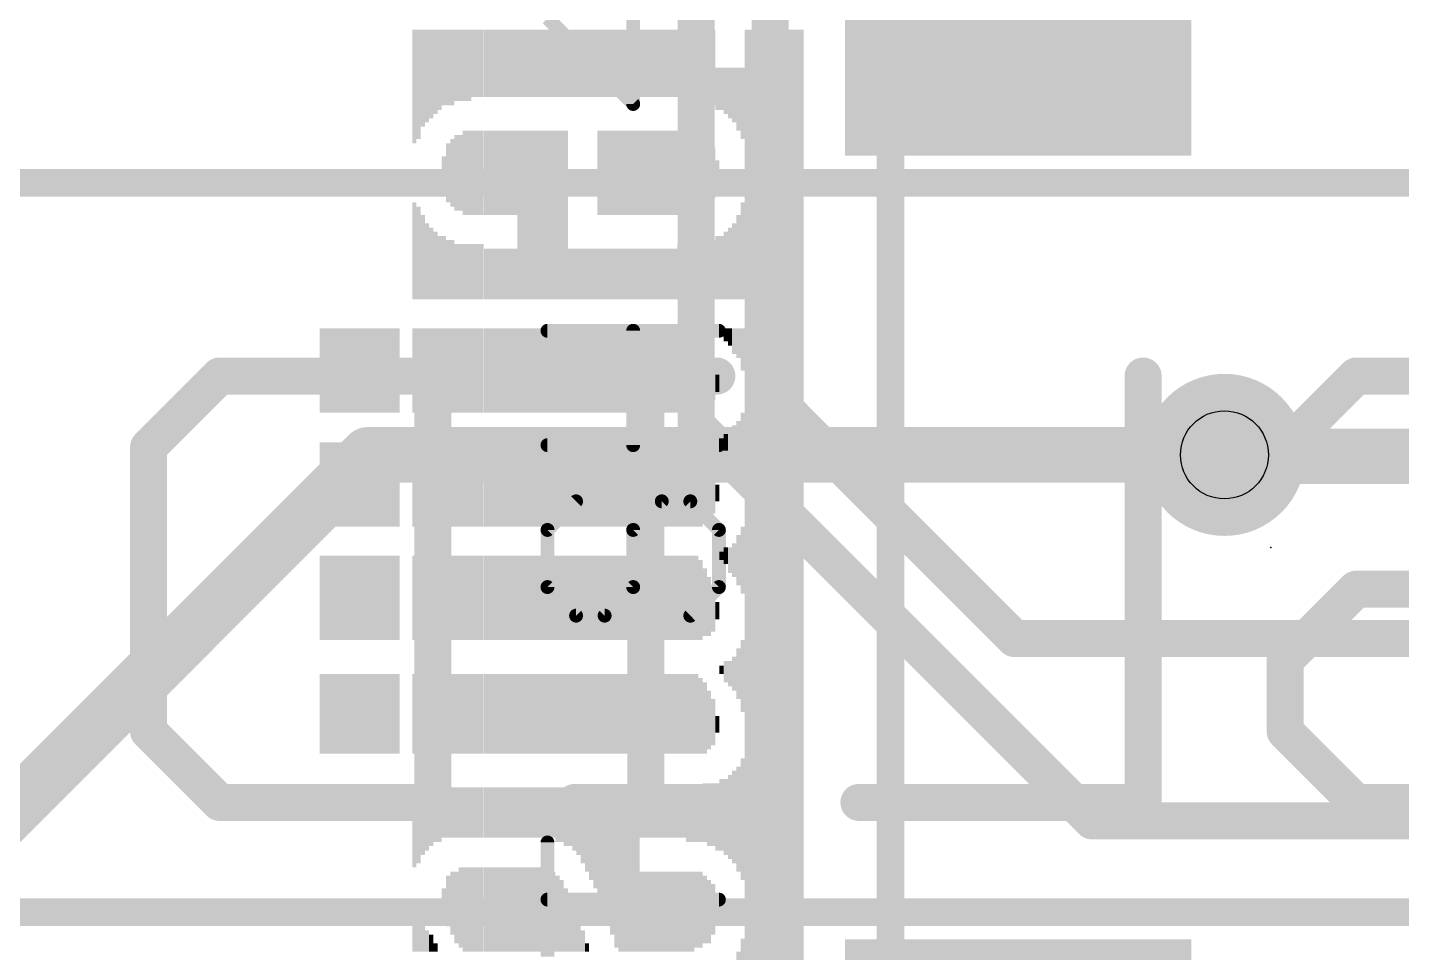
# Model space of a CAD drawing. Extents: x -44.9 to 38.2, y -10.9 to 10.9.
# Drawn here: x -22.06 to -14.52, y -2.22 to 2.85 of the extents above; entities that cross this region are included whole.
import ezdxf

# ---------------------------------------------------------------- set-up
doc = ezdxf.new("R2010")
doc.units = 0
for name, color, linetype in [('1', 12, 'CONTINUOUS'), ('16', 5, 'CONTINUOUS'), ('18', 110, 'CONTINUOUS'), ('21', 40, 'CONTINUOUS'), ('22', 6, 'CONTINUOUS'), ('23', 40, 'CONTINUOUS'), ('27', 4, 'CONTINUOUS'), ('28', 253, 'CONTINUOUS'), ('29', 253, 'CONTINUOUS'), ('31', 253, 'CONTINUOUS'), ('44', 253, 'CONTINUOUS'), ('51', 253, 'CONTINUOUS')]:
    doc.layers.add(name, color=color, linetype=linetype)

# ---------------------------------------------------------------- blocks, each defined once
blk = doc.blocks.new('RECT')
blk.add_solid([(-0.5, -0.5), (0.5, -0.5), (-0.5, 0.5), (0.5, 0.5)])
blk = doc.blocks.new('ROUNDV')
at = {"const_width": 0.5}
blk.add_lwpolyline([(0, -0.25, 1), (0, 0.25, 1), (0, -0.25)], format="xyb", dxfattribs=at)

msp = doc.modelspace()

# ---------------------------------------------------------------- linework, layer by layer
at = {"layer": '1'}
for points, const_width in [([(-18.3932, 0.6734), (-18.3932, 3.8041)], 0.2032), ([(-17.9868, 3.6358), (-17.9868, 0.8418)], 0.2032), ([(-17.9868, 0.8418), (-16.645, -0.5)], 0.2032), ([(-16.2197, -1.5), (-18.3932, 0.6734)], 0.2032), ([(-15.486, 0.5), (-15.494, 0.508)], 0.3048), ([(-12.726, 0.5), (-15.486, 0.5)], 0.3048), ([(-16.645, -0.5), (-12.726, -0.5)], 0.2032), ([(-12.726, -1.5), (-16.2197, -1.5)], 0.2032)]:
    msp.add_lwpolyline(points, dxfattribs=dict(at, const_width=const_width))
for points, const_width in [([(-17.9509, 0.8777, 1), (-18.0227, 0.8059)], 0.1016), ([(-18.0376, 0.8418, 1), (-17.936, 0.8418)], 0.1016), ([(-18.3573, 0.7094, 1), (-18.4291, 0.6375)], 0.1016), ([(-18.444, 0.6734, 1), (-18.3424, 0.6734)], 0.1016), ([(-15.4401, 0.5619, 1), (-15.5479, 0.4541)], 0.1524), ([(-15.486, 0.5762, 1), (-15.486, 0.4238)], 0.1524), ([(-15.5399, 0.4461, 1), (-15.4321, 0.5539)], 0.1524), ([(-16.645, -0.4492, 1), (-16.645, -0.5508)], 0.1016), ([(-16.6809, -0.5359, 1), (-16.6091, -0.4641)], 0.1016), ([(-16.2197, -1.4492, 1), (-16.2197, -1.5508)], 0.1016), ([(-16.2557, -1.5359, 1), (-16.1838, -1.4641)], 0.1016)]:
    msp.add_lwpolyline(points, format="xyb", dxfattribs=dict(at, const_width=const_width))
at = {"layer": '16', "const_width": 0.3048}
for points in [[(-20.193, 0.508), (-22.733, -2.032)], [(-15.494, 0.508), (-20.193, 0.508)]]:
    msp.add_lwpolyline(points, dxfattribs=at)
at = {"layer": '16', "const_width": 0.1524}
for points in [[(-20.193, 0.5842, 1), (-20.193, 0.4318)], [(-20.1391, 0.4541, 1), (-20.2469, 0.5619)], [(-15.494, 0.4318, 1), (-15.494, 0.5842)]]:
    msp.add_lwpolyline(points, format="xyb", dxfattribs=at)
at = {"layer": '21', "const_width": 0.1524}
msp.add_lwpolyline([(-17.326, 2.1), (-17.326, -2.1)], dxfattribs=at)
at = {"layer": '21', "const_width": 0.0762}
for points in [[(-17.2879, 2.1, 1), (-17.3641, 2.1)], [(-17.3641, -2.1, 1), (-17.2879, -2.1)]]:
    msp.add_lwpolyline(points, format="xyb", dxfattribs=at)
at = {"layer": '22', "const_width": 0.1524}
for points in [[(30, 2), (-30, 2)], [(-30, -2), (30, -2)]]:
    msp.add_lwpolyline(points, dxfattribs=at)
at = {"layer": '23'}
msp.add_point((-15.24, 0), dxfattribs=at)
at = {"layer": '27', "const_width": 0.0762}
for points in [[(-18.7384, 2.4326), (-18.7384, 3.0596)], [(-19.2087, 2.9029), (-18.7384, 2.4326)], [(-19.2087, 1.1886), (-18.2681, 1.1886)], [(-18.7384, 0.5615), (-18.7384, 1.1886)], [(-18.2681, 0.5615), (-19.2087, 0.5615)], [(-19.0519, 0.2531), (-19.2087, 0.0963)], [(-18.7384, 0.0963), (-18.5816, 0.2531)], [(-18.5816, 0.2531), (-18.4249, 0.2531)], [(-18.4249, 0.2531), (-18.2681, 0.0963)], [(-19.2087, 0.0963), (-19.2087, -0.2172)], [(-18.7384, -0.2172), (-18.7384, 0.0963)], [(-18.2681, 0.0963), (-18.2681, -0.2172)], [(-19.2087, -0.2172), (-19.0519, -0.374)], [(-18.8952, -0.374), (-18.7384, -0.2172)], [(-18.2681, -0.2172), (-18.4249, -0.374)], [(-19.0519, -0.374), (-18.8952, -0.374)], [(-19.2087, -2.245), (-19.2087, -1.6179)], [(-18.2681, -1.9315), (-19.2087, -1.9315)]]:
    msp.add_lwpolyline(points, dxfattribs=at)
at = {"layer": '27', "const_width": 0.0381}
for points in [[(-18.7575, 2.4326, 1), (-18.7194, 2.4326)], [(-18.7519, 2.4191, 1), (-18.7249, 2.446)], [(-19.2087, 1.2077, 1), (-19.2087, 1.1696)], [(-18.7194, 1.1886, 1), (-18.7575, 1.1886)], [(-18.2681, 1.1696, 1), (-18.2681, 1.2077)], [(-19.2087, 0.5806, 1), (-19.2087, 0.5425)], [(-18.7575, 0.5615, 1), (-18.7194, 0.5615)], [(-18.2681, 0.5425, 1), (-18.2681, 0.5806)], [(-19.0385, 0.2396, 1), (-19.0654, 0.2666)], [(-18.5816, 0.2721, 1), (-18.5816, 0.234)], [(-18.5682, 0.2396, 1), (-18.5951, 0.2666)], [(-18.4114, 0.2666, 1), (-18.4383, 0.2396)], [(-18.4249, 0.234, 1), (-18.4249, 0.2721)], [(-19.1897, 0.0963, 1), (-19.2278, 0.0963)], [(-19.2222, 0.1098, 1), (-19.1952, 0.0828)], [(-18.7194, 0.0963, 1), (-18.7575, 0.0963)], [(-18.7519, 0.1098, 1), (-18.7249, 0.0828)], [(-18.2491, 0.0963, 1), (-18.2872, 0.0963)], [(-18.2816, 0.0828, 1), (-18.2546, 0.1098)], [(-19.1952, -0.2037, 1), (-19.2222, -0.2307)], [(-19.2278, -0.2172, 1), (-19.1897, -0.2172)], [(-18.7575, -0.2172, 1), (-18.7194, -0.2172)], [(-18.7249, -0.2307, 1), (-18.7519, -0.2037)], [(-18.2872, -0.2172, 1), (-18.2491, -0.2172)], [(-18.2546, -0.2307, 1), (-18.2816, -0.2037)], [(-19.0519, -0.3549, 1), (-19.0519, -0.393)], [(-19.0654, -0.3875, 1), (-19.0385, -0.3605)], [(-18.9086, -0.3605, 1), (-18.8817, -0.3875)], [(-18.8952, -0.393, 1), (-18.8952, -0.3549)], [(-18.4383, -0.3605, 1), (-18.4114, -0.3875)], [(-19.1897, -1.6179, 1), (-19.2278, -1.6179)], [(-19.2087, -1.9124, 1), (-19.2087, -1.9505)], [(-18.2681, -1.9505, 1), (-18.2681, -1.9124)]]:
    msp.add_lwpolyline(points, format="xyb", dxfattribs=at)
at = {"layer": '28', "const_width": 0.2032}
for points in [[(-21.3976, 0.5506), (-21.0078, 0.9404)], [(-21.0078, 0.9404), (-19.8384, 0.9404)], [(-19.8384, 0.9404), (-19.8384, -1.3984)], [(-18.2792, 0.9404), (-19.0588, 0.9404)], [(-18.669, -1.3984), (-18.669, 0.9404)], [(-15.9404, 0.9404), (-15.9404, -1.3984)], [(-15.1608, 0.5506), (-14.771, 0.9404)], [(-14.771, 0.9404), (-13.9914, 0.9404)], [(-21.3976, -1.0086), (-21.3976, 0.5506)], [(-14.771, -0.229), (-15.1608, -0.6188)], [(-13.9914, -0.229), (-14.771, -0.229)], [(-15.1608, -0.6188), (-15.1608, -1.0086)], [(-21.0078, -1.3984), (-21.3976, -1.0086)], [(-15.1608, -1.0086), (-14.771, -1.3984)], [(-19.8384, -1.3984), (-21.0078, -1.3984)], [(-18.2792, -1.3984), (-19.0588, -1.3984)], [(-15.9404, -1.3984), (-17.4996, -1.3984)], [(-14.771, -1.3984), (-13.9914, -1.3984)]]:
    msp.add_lwpolyline(points, dxfattribs=at)
at = {"layer": '28', "const_width": 0.1016}
for points in [[(-21.0078, 0.9912, 1), (-21.0078, 0.8896)], [(-20.9719, 0.9045, 1), (-21.0437, 0.9763)], [(-19.7876, 0.9404, 1), (-19.8892, 0.9404)], [(-19.8384, 0.8896, 1), (-19.8384, 0.9912)], [(-19.0588, 0.9912, 1), (-19.0588, 0.8896)], [(-18.6182, 0.9404, 1), (-18.7198, 0.9404)], [(-18.2792, 0.8896, 1), (-18.2792, 0.9912)], [(-15.8896, 0.9404, 1), (-15.9912, 0.9404)], [(-14.771, 0.9912, 1), (-14.771, 0.8896)], [(-14.7351, 0.9045, 1), (-14.8069, 0.9763)], [(-21.3468, 0.5506, 1), (-21.4484, 0.5506)], [(-21.4335, 0.5865, 1), (-21.3617, 0.5147)], [(-15.1967, 0.5865, 1), (-15.1249, 0.5147)], [(-14.771, -0.1782, 1), (-14.771, -0.2798)], [(-14.7351, -0.2649, 1), (-14.8069, -0.1931)], [(-15.11, -0.6188, 1), (-15.2116, -0.6188)], [(-15.1967, -0.5829, 1), (-15.1249, -0.6547)], [(-21.3617, -0.9727, 1), (-21.4335, -1.0445)], [(-21.4484, -1.0086, 1), (-21.3468, -1.0086)], [(-15.1249, -0.9727, 1), (-15.1967, -1.0445)], [(-15.2116, -1.0086, 1), (-15.11, -1.0086)], [(-21.0078, -1.3476, 1), (-21.0078, -1.4492)], [(-21.0437, -1.4343, 1), (-20.9719, -1.3625)], [(-19.8892, -1.3984, 1), (-19.7876, -1.3984)], [(-19.8384, -1.4492, 1), (-19.8384, -1.3476)], [(-19.0588, -1.3476, 1), (-19.0588, -1.4492)], [(-18.7198, -1.3984, 1), (-18.6182, -1.3984)], [(-18.2792, -1.4492, 1), (-18.2792, -1.3476)], [(-17.4996, -1.3476, 1), (-17.4996, -1.4492)], [(-15.9912, -1.3984, 1), (-15.8896, -1.3984)], [(-15.9404, -1.4492, 1), (-15.9404, -1.3476)], [(-14.771, -1.3476, 1), (-14.771, -1.4492)], [(-14.8069, -1.4343, 1), (-14.7351, -1.3625)]]:
    msp.add_lwpolyline(points, format="xyb", dxfattribs=at)
at = {"layer": '44'}
msp.add_circle((-15.494, 0.508), 0.2413, dxfattribs=at)
at = {"layer": '51', "const_width": 0.1524}
msp.add_lwpolyline([(-17.326, -3.1), (-17.326, 3)], dxfattribs=at)

# ---------------------------------------------------------------- block references
at = {"layer": '1', "xscale": 1.8, "yscale": 1.2}
for p in [(-16.626, 2.8), (-16.626, -2.8)]:
    msp.add_blockref('RECT', p, dxfattribs=at)
at = {"layer": '18', "xscale": 0.889, "yscale": 0.889}
msp.add_blockref('ROUNDV', (-15.494, 0.508), dxfattribs=at)
msp.add_blockref('ROUNDV', (-15.494, 0.508), dxfattribs=at)
at = {"layer": '21', "rotation": 270}
for p, xscale, yscale in [((-19.939, 2.5286), 0.6223, 0.0229), ((-19.916, 2.54), 0.5994, 0.0231), ((-19.8929, 2.5743), 0.5309, 0.0231), ((-19.8698, 2.5857), 0.508, 0.0231), ((-19.8467, 2.5972), 0.4851, 0.0231), ((-19.8236, 2.6086), 0.4623, 0.0231), ((-19.8004, 2.62), 0.4394, 0.0231), ((-19.7773, 2.6327), 0.414, 0.0231), ((-19.7542, 2.6327), 0.414, 0.0231), ((-19.7311, 2.6327), 0.414, 0.0231), ((-19.708, 2.6441), 0.3912, 0.0231), ((-19.685, 2.6441), 0.3912, 0.0229), ((-19.662, 2.6441), 0.3912, 0.0231), ((-19.6389, 2.6441), 0.3912, 0.0231), ((-19.6158, 2.6556), 0.3683, 0.0231), ((-19.5927, 2.6556), 0.3683, 0.0231), ((-19.5696, 2.6556), 0.3683, 0.0231), ((-19.5464, 2.6556), 0.3683, 0.0231), ((-19.5233, 2.6556), 0.3683, 0.0231), ((-19.5002, 2.6556), 0.3683, 0.0231), ((-19.4771, 2.6556), 0.3683, 0.0231), ((-19.454, 2.6556), 0.3683, 0.0231), ((-19.431, 2.6556), 0.3683, 0.0229), ((-19.408, 2.6556), 0.3683, 0.0231), ((-19.3849, 2.6556), 0.3683, 0.0231), ((-19.3618, 2.6556), 0.3683, 0.0231), ((-19.3387, 2.6556), 0.3683, 0.0231), ((-19.3156, 2.6556), 0.3683, 0.0231), ((-19.2924, 2.6556), 0.3683, 0.0231), ((-19.2693, 2.6556), 0.3683, 0.0231), ((-19.2462, 2.6556), 0.3683, 0.0231), ((-19.2231, 2.6556), 0.3683, 0.0231), ((-19.2, 2.6556), 0.3683, 0.0231), ((-19.177, 2.6556), 0.3683, 0.0229), ((-19.154, 2.6556), 0.3683, 0.0231), ((-19.1309, 2.6556), 0.3683, 0.0231), ((-19.1078, 2.6556), 0.3683, 0.0231), ((-19.0847, 2.6556), 0.3683, 0.0231), ((-19.0616, 2.6556), 0.3683, 0.0231), ((-19.0384, 2.6556), 0.3683, 0.0231), ((-19.0153, 2.6556), 0.3683, 0.0231), ((-18.9922, 2.6556), 0.3683, 0.0231), ((-18.9691, 2.6556), 0.3683, 0.0231), ((-18.946, 2.6556), 0.3683, 0.0231), ((-18.923, 2.6556), 0.3683, 0.0229), ((-18.9, 2.6556), 0.3683, 0.0231), ((-18.8769, 2.6556), 0.3683, 0.0231), ((-18.8538, 2.6556), 0.3683, 0.0231), ((-18.8307, 2.6556), 0.3683, 0.0231), ((-18.8076, 2.6556), 0.3683, 0.0231), ((-18.7844, 2.6556), 0.3683, 0.0231), ((-18.7613, 2.6556), 0.3683, 0.0231), ((-18.7382, 2.6556), 0.3683, 0.0231), ((-18.7151, 2.6556), 0.3683, 0.0231), ((-18.692, 2.6556), 0.3683, 0.0231), ((-18.669, 2.6556), 0.3683, 0.0229), ((-18.646, 2.6556), 0.3683, 0.0231), ((-18.6229, 2.6556), 0.3683, 0.0231), ((-18.5998, 2.6556), 0.3683, 0.0231), ((-18.5767, 2.6556), 0.3683, 0.0231), ((-18.5536, 2.6556), 0.3683, 0.0231), ((-18.5304, 2.6556), 0.3683, 0.0231), ((-18.5073, 2.6556), 0.3683, 0.0231), ((-18.4842, 2.6556), 0.3683, 0.0231), ((-18.4611, 2.6556), 0.3683, 0.0231), ((-18.438, 2.6556), 0.3683, 0.0231), ((-18.415, 2.6441), 0.3912, 0.0229), ((-18.392, 2.6441), 0.3912, 0.0231), ((-18.3689, 2.6441), 0.3912, 0.0231), ((-18.3458, 2.6441), 0.3912, 0.0231), ((-18.3227, 2.6327), 0.414, 0.0231), ((-18.2996, 2.6327), 0.414, 0.0231), ((-18.1149, 0.08), 5.5194, 0.0231), ((-18.0918, 0.08), 5.5194, 0.0231), ((-18.0687, 0.08), 5.5194, 0.0231), ((-18.0456, 0.08), 5.5194, 0.0231), ((-18.0224, 0.08), 5.5194, 0.0231), ((-17.9993, 0.0927), 5.494, 0.0231), ((-17.9762, 0.0927), 5.494, 0.0231), ((-17.9531, 0.1041), 5.4712, 0.0231), ((-17.93, 0.1041), 5.4712, 0.0231), ((-17.907, 0.1156), 5.4483, 0.0229), ((-17.884, 0.127), 5.4254, 0.0231), ((-17.8609, 0.1384), 5.4026, 0.0231), ((-17.8378, 0.1613), 5.3569, 0.0231), ((-17.8147, 0.1956), 5.2883, 0.0231), ((-18.2764, 2.5159), 0.2311, 0.0231), ((-18.2533, 2.5159), 0.2311, 0.0231), ((-18.2302, 2.5044), 0.254, 0.0231), ((-18.2071, 2.493), 0.2769, 0.0231), ((-18.184, 2.4816), 0.2997, 0.0231), ((-18.161, 2.4587), 0.3454, 0.0229), ((-18.138, 2.4359), 0.3912, 0.0231), ((-19.708, 2.0549), 0.4166, 0.0231), ((-19.685, 2.0549), 0.4166, 0.0229), ((-19.662, 2.0549), 0.4623, 0.0231), ((-19.6389, 2.0549), 0.4623, 0.0231), ((-19.6158, 2.0549), 0.4623, 0.0231), ((-19.5927, 2.0549), 0.4623, 0.0231), ((-19.5696, 2.0549), 0.4623, 0.0231), ((-19.5464, 2.0549), 0.4623, 0.0231), ((-19.5233, 2.0549), 0.4623, 0.0231), ((-19.5002, 2.0549), 0.4623, 0.0231), ((-19.4771, 2.0549), 0.4623, 0.0231), ((-19.454, 2.0549), 0.4623, 0.0231), ((-19.431, 2.0549), 0.4623, 0.0229), ((-19.408, 2.0549), 0.4623, 0.0231), ((-19.3849, 2.0549), 0.4623, 0.0231), ((-19.3618, 1.8237), 0.9246, 0.0231), ((-19.3387, 1.8237), 0.9246, 0.0231), ((-19.3156, 1.8237), 0.9246, 0.0231), ((-19.2924, 1.8237), 0.9246, 0.0231), ((-19.2693, 1.8237), 0.9246, 0.0231), ((-19.2462, 1.8237), 0.9246, 0.0231), ((-19.2231, 1.8237), 0.9246, 0.0231), ((-19.2, 1.8237), 0.9246, 0.0231), ((-19.177, 1.8237), 0.9246, 0.0229), ((-19.154, 1.8237), 0.9246, 0.0231), ((-19.1309, 1.8237), 0.9246, 0.0231), ((-19.1078, 1.8237), 0.9246, 0.0231), ((-18.923, 2.0549), 0.4623, 0.0229), ((-18.9, 2.0549), 0.4623, 0.0231), ((-18.8769, 2.0549), 0.4623, 0.0231), ((-18.8538, 2.0549), 0.4623, 0.0231), ((-18.8307, 2.0549), 0.4623, 0.0231), ((-18.8076, 2.0549), 0.4623, 0.0231), ((-18.7844, 2.0549), 0.4623, 0.0231), ((-18.7613, 2.0549), 0.4623, 0.0231), ((-18.7382, 2.0549), 0.4623, 0.0231), ((-18.7151, 2.0549), 0.4623, 0.0231), ((-18.692, 2.0549), 0.4623, 0.0231), ((-18.669, 2.0549), 0.4623, 0.0229), ((-18.646, 2.0549), 0.4623, 0.0231), ((-18.6229, 2.0549), 0.4623, 0.0231), ((-18.5998, 2.0549), 0.4623, 0.0231), ((-18.5767, 2.0549), 0.4623, 0.0231), ((-18.5536, 2.0549), 0.4623, 0.0231), ((-18.5304, 2.0549), 0.4623, 0.0231), ((-18.5073, 2.0549), 0.4623, 0.0231), ((-18.4842, 2.0549), 0.4623, 0.0231), ((-18.4611, 2.0549), 0.4623, 0.0231), ((-18.438, 2.0549), 0.4623, 0.0231), ((-18.415, 2.0549), 0.4623, 0.0229), ((-18.392, 2.0663), 0.4394, 0.0231), ((-18.3689, 2.0549), 0.4166, 0.0231), ((-18.3458, 2.0549), 0.4166, 0.0231), ((-19.7542, 2.0549), 0.3251, 0.0231), ((-19.7311, 2.0549), 0.3708, 0.0231), ((-18.3227, 2.0549), 0.3708, 0.0231), ((-18.2996, 2.0561), 0.2769, 0.0231), ((-19.7773, 2.0549), 0.1829, 0.0231), ((-18.2764, 2.0549), 0.1372, 0.0231), ((-19.939, 1.6269), 0.5309, 0.0229), ((-18.138, 1.6269), 0.5309, 0.0231), ((-19.916, 1.6154), 0.508, 0.0231), ((-19.8929, 1.5926), 0.4623, 0.0231), ((-18.161, 1.5926), 0.4623, 0.0229), ((-19.8698, 1.5697), 0.4166, 0.0231), ((-19.8467, 1.5583), 0.3937, 0.0231), ((-18.2071, 1.5583), 0.3937, 0.0231), ((-18.184, 1.5697), 0.4166, 0.0231), ((-19.8236, 1.5469), 0.3708, 0.0231), ((-19.8004, 1.5354), 0.348, 0.0231), ((-19.7773, 1.5354), 0.348, 0.0231), ((-19.7542, 1.524), 0.3251, 0.0231), ((-19.7311, 1.524), 0.3251, 0.0231), ((-19.708, 1.5126), 0.3023, 0.0231), ((-19.685, 1.5126), 0.3023, 0.0229), ((-19.662, 1.5126), 0.3023, 0.0231), ((-19.6389, 1.5126), 0.3023, 0.0231), ((-19.6158, 1.5126), 0.3023, 0.0231), ((-19.5927, 1.5126), 0.3023, 0.0231), ((-19.5696, 1.5126), 0.3023, 0.0231), ((-18.4842, 1.5126), 0.3023, 0.0231), ((-18.4611, 1.5126), 0.3023, 0.0231), ((-18.438, 1.5126), 0.3023, 0.0231), ((-18.415, 1.5126), 0.3023, 0.0229), ((-18.392, 1.5126), 0.3023, 0.0231), ((-18.3689, 1.5126), 0.3023, 0.0231), ((-18.3458, 1.5126), 0.3023, 0.0231), ((-18.3227, 1.524), 0.3251, 0.0231), ((-18.2996, 1.524), 0.3251, 0.0231), ((-18.2764, 1.5354), 0.348, 0.0231), ((-18.2533, 1.5354), 0.348, 0.0231), ((-18.2302, 1.5469), 0.3708, 0.0231), ((-19.5464, 1.4999), 0.2769, 0.0231), ((-19.5233, 1.4999), 0.2769, 0.0231), ((-19.5002, 1.4999), 0.2769, 0.0231), ((-19.4771, 1.4999), 0.2769, 0.0231), ((-19.454, 1.4999), 0.2769, 0.0231), ((-19.431, 1.4999), 0.2769, 0.0229), ((-19.408, 1.4999), 0.2769, 0.0231), ((-19.3849, 1.4999), 0.2769, 0.0231), ((-19.0847, 1.4999), 0.2769, 0.0231), ((-19.0616, 1.4999), 0.2769, 0.0231), ((-19.0384, 1.4999), 0.2769, 0.0231), ((-19.0153, 1.4999), 0.2769, 0.0231), ((-18.9922, 1.4999), 0.2769, 0.0231), ((-18.9691, 1.4999), 0.2769, 0.0231), ((-18.946, 1.4999), 0.2769, 0.0231), ((-18.923, 1.4999), 0.2769, 0.0229), ((-18.9, 1.4999), 0.2769, 0.0231), ((-18.8769, 1.4999), 0.2769, 0.0231), ((-18.8538, 1.4999), 0.2769, 0.0231), ((-18.8307, 1.4999), 0.2769, 0.0231), ((-18.8076, 1.4999), 0.2769, 0.0231), ((-18.7844, 1.4999), 0.2769, 0.0231), ((-18.7613, 1.4999), 0.2769, 0.0231), ((-18.7382, 1.4999), 0.2769, 0.0231), ((-18.7151, 1.4999), 0.2769, 0.0231), ((-18.692, 1.4999), 0.2769, 0.0231), ((-18.669, 1.4999), 0.2769, 0.0229), ((-18.646, 1.4999), 0.2769, 0.0231), ((-18.6229, 1.4999), 0.2769, 0.0231), ((-18.5998, 1.4999), 0.2769, 0.0231), ((-18.5767, 1.4999), 0.2769, 0.0231), ((-18.5536, 1.4999), 0.2769, 0.0231), ((-18.5304, 1.4999), 0.2769, 0.0231), ((-18.5073, 1.4999), 0.2769, 0.0231), ((-20.447, 0.9703), 0.4623, 0.0229), ((-20.424, 0.9703), 0.4623, 0.0231), ((-20.4009, 0.9703), 0.4623, 0.0231), ((-20.3778, 0.9703), 0.4623, 0.0231), ((-20.3547, 0.9703), 0.4623, 0.0231), ((-20.3316, 0.9703), 0.4623, 0.0231), ((-20.3084, 0.9703), 0.4623, 0.0231), ((-20.2853, 0.9703), 0.4623, 0.0231), ((-20.2622, 0.9703), 0.4623, 0.0231), ((-20.2391, 0.9703), 0.4623, 0.0231), ((-20.216, 0.9703), 0.4623, 0.0231), ((-20.193, 0.9703), 0.4623, 0.0229), ((-20.17, 0.9703), 0.4623, 0.0231), ((-20.1469, 0.9703), 0.4623, 0.0231), ((-20.1238, 0.9703), 0.4623, 0.0231), ((-20.1007, 0.9703), 0.4623, 0.0231), ((-20.0776, 0.9703), 0.4623, 0.0231), ((-20.0544, 0.9703), 0.4623, 0.0231), ((-20.0313, 0.9703), 0.4623, 0.0231), ((-19.939, 0.9703), 0.4623, 0.0229), ((-19.916, 0.9703), 0.4623, 0.0231), ((-19.8929, 0.9703), 0.4623, 0.0231), ((-19.8698, 0.9703), 0.4623, 0.0231), ((-19.8467, 0.9703), 0.4623, 0.0231), ((-19.8236, 0.9703), 0.4623, 0.0231), ((-19.8004, 0.9703), 0.4623, 0.0231), ((-19.7773, 0.9703), 0.4623, 0.0231), ((-19.7542, 0.9703), 0.4623, 0.0231), ((-19.7311, 0.9703), 0.4623, 0.0231), ((-19.708, 0.9703), 0.4623, 0.0231), ((-19.685, 0.9703), 0.4623, 0.0229), ((-19.662, 0.9703), 0.4623, 0.0231), ((-19.6389, 0.9703), 0.4623, 0.0231), ((-19.6158, 0.9703), 0.4623, 0.0231), ((-19.5927, 0.9703), 0.4623, 0.0231), ((-19.5696, 0.9703), 0.4623, 0.0231), ((-19.5464, 0.9703), 0.4623, 0.0231), ((-19.5233, 0.9703), 0.4623, 0.0231), ((-19.5002, 0.9703), 0.4623, 0.0231), ((-19.4771, 0.9703), 0.4623, 0.0231), ((-19.454, 0.9703), 0.4623, 0.0231), ((-19.431, 0.9703), 0.4623, 0.0229), ((-19.408, 0.9703), 0.4623, 0.0231), ((-19.3849, 0.9703), 0.4623, 0.0231), ((-19.3618, 0.9703), 0.4623, 0.0231), ((-19.3387, 0.9703), 0.4623, 0.0231), ((-19.3156, 0.9703), 0.4623, 0.0231), ((-19.2924, 0.9703), 0.4623, 0.0231), ((-19.2693, 0.9703), 0.4623, 0.0231), ((-19.2462, 0.9703), 0.4623, 0.0231), ((-19.2231, 0.9703), 0.4623, 0.0231), ((-19.2, 0.9703), 0.4623, 0.0231), ((-19.177, 0.9703), 0.4623, 0.0229), ((-19.154, 0.9703), 0.4623, 0.0231), ((-19.1309, 0.9703), 0.4623, 0.0231), ((-19.1078, 0.9703), 0.4623, 0.0231), ((-19.0847, 0.9703), 0.4623, 0.0231), ((-19.0616, 0.9703), 0.4623, 0.0231), ((-19.0384, 0.9703), 0.4623, 0.0231), ((-19.0153, 0.9703), 0.4623, 0.0231), ((-18.9922, 0.9703), 0.4623, 0.0231), ((-18.9691, 0.9703), 0.4623, 0.0231), ((-18.946, 0.9703), 0.4623, 0.0231), ((-18.923, 0.9703), 0.4623, 0.0229), ((-18.9, 0.9703), 0.4623, 0.0231), ((-18.8769, 0.9703), 0.4623, 0.0231), ((-18.8538, 0.9703), 0.4623, 0.0231), ((-18.8307, 0.9703), 0.4623, 0.0231), ((-18.8076, 0.9703), 0.4623, 0.0231), ((-18.7844, 0.9703), 0.4623, 0.0231), ((-18.7613, 0.9703), 0.4623, 0.0231), ((-18.7382, 0.9703), 0.4623, 0.0231), ((-18.7151, 0.9703), 0.4623, 0.0231), ((-18.692, 0.9703), 0.4623, 0.0231), ((-18.669, 0.9703), 0.4623, 0.0229), ((-18.646, 0.9703), 0.4623, 0.0231), ((-18.6229, 0.9703), 0.4623, 0.0231), ((-18.5998, 0.9703), 0.4623, 0.0231), ((-18.5767, 0.9703), 0.4623, 0.0231), ((-18.5536, 0.9703), 0.4623, 0.0231), ((-18.5304, 0.9703), 0.4623, 0.0231), ((-18.5073, 0.9703), 0.4623, 0.0231), ((-18.4842, 0.9703), 0.4623, 0.0231), ((-18.4611, 0.9703), 0.4623, 0.0231), ((-18.438, 0.9703), 0.4623, 0.0231), ((-18.415, 0.9703), 0.4623, 0.0229), ((-18.392, 0.9703), 0.4623, 0.0231), ((-18.3689, 0.9589), 0.4394, 0.0231), ((-18.2533, 1.1786), 0.0457, 0.0231), ((-18.2302, 1.1659), 0.0711, 0.0231), ((-18.2071, 1.1544), 0.094, 0.0231), ((-18.184, 1.1316), 0.1397, 0.0231), ((-18.161, 1.1201), 0.1626, 0.0229), ((-18.138, 1.0858), 0.2311, 0.0231), ((-18.3458, 0.9462), 0.3683, 0.0231), ((-18.3227, 0.9233), 0.3226, 0.0231), ((-18.2996, 0.9233), 0.2311, 0.0231), ((-18.2764, 0.9004), 0.094, 0.0231), ((-18.161, 0.555), 0.2769, 0.0229), ((-18.138, 0.5537), 0.3708, 0.0231), ((-18.2302, 0.5766), 0.0914, 0.0231), ((-18.2071, 0.5664), 0.1626, 0.0231), ((-18.184, 0.5664), 0.2083, 0.0231), ((-20.447, 0.3454), 0.4623, 0.0229), ((-20.424, 0.3454), 0.4623, 0.0231), ((-20.4009, 0.3454), 0.4623, 0.0231), ((-20.3778, 0.3454), 0.4623, 0.0231), ((-20.3547, 0.3454), 0.4623, 0.0231), ((-20.3316, 0.3454), 0.4623, 0.0231), ((-20.3084, 0.3454), 0.4623, 0.0231), ((-20.2853, 0.3454), 0.4623, 0.0231), ((-20.2622, 0.3454), 0.4623, 0.0231), ((-20.2391, 0.3454), 0.4623, 0.0231), ((-20.216, 0.3454), 0.4623, 0.0231), ((-20.193, 0.3454), 0.4623, 0.0229), ((-20.17, 0.3454), 0.4623, 0.0231), ((-20.1469, 0.3454), 0.4623, 0.0231), ((-20.1238, 0.3454), 0.4623, 0.0231), ((-20.1007, 0.3454), 0.4623, 0.0231), ((-20.0776, 0.3454), 0.4623, 0.0231), ((-20.0544, 0.3454), 0.4623, 0.0231), ((-20.0313, 0.3454), 0.4623, 0.0231), ((-19.939, 0.3454), 0.4623, 0.0229), ((-19.916, 0.3454), 0.4623, 0.0231), ((-19.8929, 0.3454), 0.4623, 0.0231), ((-19.8698, 0.3454), 0.4623, 0.0231), ((-19.8467, 0.3454), 0.4623, 0.0231), ((-19.8236, 0.3454), 0.4623, 0.0231), ((-19.8004, 0.3454), 0.4623, 0.0231), ((-19.7773, 0.3454), 0.4623, 0.0231), ((-19.7542, 0.3454), 0.4623, 0.0231), ((-19.7311, 0.3454), 0.4623, 0.0231), ((-19.708, 0.3454), 0.4623, 0.0231), ((-19.685, 0.3454), 0.4623, 0.0229), ((-19.662, 0.3454), 0.4623, 0.0231), ((-19.6389, 0.3454), 0.4623, 0.0231), ((-19.6158, 0.3454), 0.4623, 0.0231), ((-19.5927, 0.3454), 0.4623, 0.0231), ((-19.5696, 0.3454), 0.4623, 0.0231), ((-19.5464, 0.3454), 0.4623, 0.0231), ((-19.5233, 0.3454), 0.4623, 0.0231), ((-19.5002, 0.3454), 0.4623, 0.0231), ((-19.4771, 0.3454), 0.4623, 0.0231), ((-19.454, 0.3454), 0.4623, 0.0231), ((-19.431, 0.3454), 0.4623, 0.0229), ((-19.408, 0.3454), 0.4623, 0.0231), ((-19.3849, 0.3454), 0.4623, 0.0231), ((-19.3618, 0.3454), 0.4623, 0.0231), ((-19.3387, 0.3454), 0.4623, 0.0231), ((-19.3156, 0.3454), 0.4623, 0.0231), ((-19.2924, 0.3454), 0.4623, 0.0231), ((-19.2693, 0.3454), 0.4623, 0.0231), ((-19.2462, 0.3454), 0.4623, 0.0231), ((-19.2231, 0.3454), 0.4623, 0.0231), ((-19.2, 0.3454), 0.4623, 0.0231), ((-19.177, 0.3454), 0.4623, 0.0229), ((-19.154, 0.3454), 0.4623, 0.0231), ((-19.1309, 0.3454), 0.4623, 0.0231), ((-19.1078, 0.3454), 0.4623, 0.0231), ((-19.0847, 0.3454), 0.4623, 0.0231), ((-19.0616, 0.3454), 0.4623, 0.0231), ((-19.0384, 0.3454), 0.4623, 0.0231), ((-19.0153, 0.3454), 0.4623, 0.0231), ((-18.9922, 0.3454), 0.4623, 0.0231), ((-18.9691, 0.3454), 0.4623, 0.0231), ((-18.946, 0.3454), 0.4623, 0.0231), ((-18.923, 0.3454), 0.4623, 0.0229), ((-18.9, 0.3454), 0.4623, 0.0231), ((-18.8769, 0.3454), 0.4623, 0.0231), ((-18.8538, 0.3454), 0.4623, 0.0231), ((-18.8307, 0.3454), 0.4623, 0.0231), ((-18.8076, 0.3454), 0.4623, 0.0231), ((-18.7844, 0.3454), 0.4623, 0.0231), ((-18.7613, 0.3454), 0.4623, 0.0231), ((-18.7382, 0.3454), 0.4623, 0.0231), ((-18.7151, 0.3454), 0.4623, 0.0231), ((-18.692, 0.3454), 0.4623, 0.0231), ((-18.669, 0.3454), 0.4623, 0.0229), ((-18.646, 0.3454), 0.4623, 0.0231), ((-18.6229, 0.3454), 0.4623, 0.0231), ((-18.5998, 0.3454), 0.4623, 0.0231), ((-18.5767, 0.3454), 0.4623, 0.0231), ((-18.5536, 0.3454), 0.4623, 0.0231), ((-18.5304, 0.3454), 0.4623, 0.0231), ((-18.5073, 0.3454), 0.4623, 0.0231), ((-18.4842, 0.3454), 0.4623, 0.0231), ((-18.4611, 0.3454), 0.4623, 0.0231), ((-18.438, 0.3454), 0.4623, 0.0231), ((-18.415, 0.3454), 0.4623, 0.0229), ((-18.392, 0.3454), 0.4623, 0.0231), ((-18.3689, 0.334), 0.4394, 0.0231), ((-18.2533, 0.5766), 0.0457, 0.0231), ((-18.3458, 0.3239), 0.3683, 0.0231), ((-18.3227, 0.3124), 0.3454, 0.0231), ((-18.2996, 0.301), 0.2311, 0.0231), ((-18.2764, 0.2997), 0.0914, 0.0231), ((-18.138, -0.0699), 0.3683, 0.0231), ((-18.2302, -0.0457), 0.0914, 0.0231), ((-18.2071, -0.0698), 0.1397, 0.0231), ((-18.184, -0.0699), 0.1854, 0.0231), ((-18.161, -0.0699), 0.2769, 0.0229), ((-20.447, -0.2769), 0.4623, 0.0229), ((-20.424, -0.2769), 0.4623, 0.0231), ((-20.4009, -0.2769), 0.4623, 0.0231), ((-20.3778, -0.2769), 0.4623, 0.0231), ((-20.3547, -0.2769), 0.4623, 0.0231), ((-20.3316, -0.2769), 0.4623, 0.0231), ((-20.3084, -0.2769), 0.4623, 0.0231), ((-20.2853, -0.2769), 0.4623, 0.0231), ((-20.2622, -0.2769), 0.4623, 0.0231), ((-20.2391, -0.2769), 0.4623, 0.0231), ((-20.216, -0.2769), 0.4623, 0.0231), ((-20.193, -0.2769), 0.4623, 0.0229), ((-20.17, -0.2769), 0.4623, 0.0231), ((-20.1469, -0.2769), 0.4623, 0.0231), ((-20.1238, -0.2769), 0.4623, 0.0231), ((-20.1007, -0.2769), 0.4623, 0.0231), ((-20.0776, -0.2769), 0.4623, 0.0231), ((-20.0544, -0.2769), 0.4623, 0.0231), ((-20.0313, -0.2769), 0.4623, 0.0231), ((-19.939, -0.2769), 0.4623, 0.0229), ((-19.916, -0.2769), 0.4623, 0.0231), ((-19.8929, -0.2769), 0.4623, 0.0231), ((-19.8698, -0.2769), 0.4623, 0.0231), ((-19.8467, -0.2769), 0.4623, 0.0231), ((-19.8236, -0.2769), 0.4623, 0.0231), ((-19.8004, -0.2769), 0.4623, 0.0231), ((-19.7773, -0.2769), 0.4623, 0.0231), ((-19.7542, -0.2769), 0.4623, 0.0231), ((-19.7311, -0.2769), 0.4623, 0.0231), ((-19.708, -0.2769), 0.4623, 0.0231), ((-19.685, -0.2769), 0.4623, 0.0229), ((-19.662, -0.2769), 0.4623, 0.0231), ((-19.6389, -0.2769), 0.4623, 0.0231), ((-19.6158, -0.2769), 0.4623, 0.0231), ((-19.5927, -0.2769), 0.4623, 0.0231), ((-19.5696, -0.2769), 0.4623, 0.0231), ((-19.5464, -0.2769), 0.4623, 0.0231), ((-19.5233, -0.2769), 0.4623, 0.0231), ((-19.5002, -0.2769), 0.4623, 0.0231), ((-19.4771, -0.2769), 0.4623, 0.0231), ((-19.454, -0.2769), 0.4623, 0.0231), ((-19.431, -0.2769), 0.4623, 0.0229), ((-19.408, -0.2769), 0.4623, 0.0231), ((-19.3849, -0.2769), 0.4623, 0.0231), ((-19.3618, -0.2769), 0.4623, 0.0231), ((-19.3387, -0.2769), 0.4623, 0.0231), ((-19.3156, -0.2769), 0.4623, 0.0231), ((-19.2924, -0.2769), 0.4623, 0.0231), ((-19.2693, -0.2769), 0.4623, 0.0231), ((-19.2462, -0.2769), 0.4623, 0.0231), ((-19.2231, -0.2769), 0.4623, 0.0231), ((-19.2, -0.2769), 0.4623, 0.0231), ((-19.177, -0.2769), 0.4623, 0.0229), ((-19.154, -0.2769), 0.4623, 0.0231), ((-19.1309, -0.2769), 0.4623, 0.0231), ((-19.1078, -0.2769), 0.4623, 0.0231), ((-19.0847, -0.2769), 0.4623, 0.0231), ((-19.0616, -0.2769), 0.4623, 0.0231), ((-19.0384, -0.2769), 0.4623, 0.0231), ((-19.0153, -0.2769), 0.4623, 0.0231), ((-18.9922, -0.2769), 0.4623, 0.0231), ((-18.9691, -0.2769), 0.4623, 0.0231), ((-18.946, -0.2769), 0.4623, 0.0231), ((-18.923, -0.2769), 0.4623, 0.0229), ((-18.9, -0.2769), 0.4623, 0.0231), ((-18.8769, -0.2769), 0.4623, 0.0231), ((-18.8538, -0.2769), 0.4623, 0.0231), ((-18.8307, -0.2769), 0.4623, 0.0231), ((-18.8076, -0.2769), 0.4623, 0.0231), ((-18.7844, -0.2769), 0.4623, 0.0231), ((-18.7613, -0.2769), 0.4623, 0.0231), ((-18.7382, -0.2769), 0.4623, 0.0231), ((-18.7151, -0.2769), 0.4623, 0.0231), ((-18.692, -0.2769), 0.4623, 0.0231), ((-18.669, -0.2769), 0.4623, 0.0229), ((-18.646, -0.2769), 0.4623, 0.0231), ((-18.6229, -0.2769), 0.4623, 0.0231), ((-18.5998, -0.2769), 0.4623, 0.0231), ((-18.5767, -0.2769), 0.4623, 0.0231), ((-18.5536, -0.2769), 0.4623, 0.0231), ((-18.5304, -0.2769), 0.4623, 0.0231), ((-18.5073, -0.2769), 0.4623, 0.0231), ((-18.4842, -0.2769), 0.4623, 0.0231), ((-18.4611, -0.2769), 0.4623, 0.0231), ((-18.438, -0.2769), 0.4623, 0.0231), ((-18.415, -0.2769), 0.4623, 0.0229), ((-18.392, -0.2769), 0.4623, 0.0231), ((-18.3689, -0.2883), 0.4394, 0.0231), ((-18.2533, -0.0457), 0.0457, 0.0231), ((-18.3458, -0.2997), 0.3708, 0.0231), ((-18.3227, -0.3238), 0.3226, 0.0231), ((-18.2996, -0.3353), 0.254, 0.0231), ((-18.2764, -0.3467), 0.094, 0.0231), ((-18.138, -0.7049), 0.3937, 0.0231), ((-18.184, -0.6922), 0.1854, 0.0231), ((-18.161, -0.6922), 0.2769, 0.0229), ((-18.2533, -0.6706), 0.0457, 0.0231), ((-18.2302, -0.6807), 0.1168, 0.0231), ((-18.2071, -0.6921), 0.1397, 0.0231), ((-20.447, -0.9119), 0.4369, 0.0229), ((-20.424, -0.9119), 0.4369, 0.0231), ((-20.4009, -0.9119), 0.4369, 0.0231), ((-20.3778, -0.9119), 0.4369, 0.0231), ((-20.3547, -0.9119), 0.4369, 0.0231), ((-20.3316, -0.9119), 0.4369, 0.0231), ((-20.3084, -0.9119), 0.4369, 0.0231), ((-20.2853, -0.9119), 0.4369, 0.0231), ((-20.2622, -0.9119), 0.4369, 0.0231), ((-20.2391, -0.9119), 0.4369, 0.0231), ((-20.216, -0.9119), 0.4369, 0.0231), ((-20.193, -0.9119), 0.4369, 0.0229), ((-20.17, -0.9119), 0.4369, 0.0231), ((-20.1469, -0.9119), 0.4369, 0.0231), ((-20.1238, -0.9119), 0.4369, 0.0231), ((-20.1007, -0.9119), 0.4369, 0.0231), ((-20.0776, -0.9119), 0.4369, 0.0231), ((-20.0544, -0.9119), 0.4369, 0.0231), ((-20.0313, -0.9119), 0.4369, 0.0231), ((-19.939, -0.9119), 0.4369, 0.0229), ((-19.916, -0.9119), 0.4369, 0.0231), ((-19.8929, -0.9119), 0.4369, 0.0231), ((-19.8698, -0.9119), 0.4369, 0.0231), ((-19.8467, -0.9119), 0.4369, 0.0231), ((-19.8236, -0.9119), 0.4369, 0.0231), ((-19.8004, -0.9119), 0.4369, 0.0231), ((-19.7773, -0.9119), 0.4369, 0.0231), ((-19.7542, -0.9119), 0.4369, 0.0231), ((-19.7311, -0.9119), 0.4369, 0.0231), ((-19.708, -0.9119), 0.4369, 0.0231), ((-19.685, -0.9119), 0.4369, 0.0229), ((-19.662, -0.9119), 0.4369, 0.0231), ((-19.6389, -0.9119), 0.4369, 0.0231), ((-19.6158, -0.9119), 0.4369, 0.0231), ((-19.5927, -0.9119), 0.4369, 0.0231), ((-19.5696, -0.9119), 0.4369, 0.0231), ((-19.5464, -0.9119), 0.4369, 0.0231), ((-19.5233, -0.9119), 0.4369, 0.0231), ((-19.5002, -0.9119), 0.4369, 0.0231), ((-19.4771, -0.9119), 0.4369, 0.0231), ((-19.454, -0.9119), 0.4369, 0.0231), ((-19.431, -0.9119), 0.4369, 0.0229), ((-19.408, -0.9119), 0.4369, 0.0231), ((-19.3849, -0.9119), 0.4369, 0.0231), ((-19.3618, -0.9119), 0.4369, 0.0231), ((-19.3387, -0.9119), 0.4369, 0.0231), ((-19.3156, -0.9119), 0.4369, 0.0231), ((-19.2924, -0.9119), 0.4369, 0.0231), ((-19.2693, -0.9119), 0.4369, 0.0231), ((-19.2462, -0.9119), 0.4369, 0.0231), ((-19.2231, -0.9119), 0.4369, 0.0231), ((-19.2, -0.9119), 0.4369, 0.0231), ((-19.177, -0.9119), 0.4369, 0.0229), ((-19.154, -0.9119), 0.4369, 0.0231), ((-19.1309, -0.9119), 0.4369, 0.0231), ((-19.1078, -0.9119), 0.4369, 0.0231), ((-19.0847, -0.9119), 0.4369, 0.0231), ((-19.0616, -0.9119), 0.4369, 0.0231), ((-19.0384, -0.9119), 0.4369, 0.0231), ((-19.0153, -0.9119), 0.4369, 0.0231), ((-18.9922, -0.9119), 0.4369, 0.0231), ((-18.9691, -0.9119), 0.4369, 0.0231), ((-18.946, -0.9119), 0.4369, 0.0231), ((-18.923, -0.9119), 0.4369, 0.0229), ((-18.9, -0.9119), 0.4369, 0.0231), ((-18.8769, -0.9119), 0.4369, 0.0231), ((-18.8538, -0.9119), 0.4369, 0.0231), ((-18.8307, -0.9119), 0.4369, 0.0231), ((-18.8076, -0.9119), 0.4369, 0.0231), ((-18.7844, -0.9119), 0.4369, 0.0231), ((-18.7613, -0.9119), 0.4369, 0.0231), ((-18.7382, -0.9119), 0.4369, 0.0231), ((-18.7151, -0.9119), 0.4369, 0.0231), ((-18.692, -0.9119), 0.4369, 0.0231), ((-18.669, -0.9119), 0.4369, 0.0229), ((-18.646, -0.9119), 0.4369, 0.0231), ((-18.6229, -0.9119), 0.4369, 0.0231), ((-18.5998, -0.9119), 0.4369, 0.0231), ((-18.5767, -0.9119), 0.4369, 0.0231), ((-18.5536, -0.9119), 0.4369, 0.0231), ((-18.5304, -0.9119), 0.4369, 0.0231), ((-18.5073, -0.9119), 0.4369, 0.0231), ((-18.4842, -0.9119), 0.4369, 0.0231), ((-18.4611, -0.9119), 0.4369, 0.0231), ((-18.438, -0.9119), 0.4369, 0.0231), ((-18.415, -0.9119), 0.4369, 0.0229), ((-18.392, -0.9119), 0.4369, 0.0231), ((-18.3689, -0.9233), 0.414, 0.0231), ((-18.3458, -0.9347), 0.3912, 0.0231), ((-18.3227, -0.9461), 0.3226, 0.0231), ((-18.2996, -0.9576), 0.254, 0.0231), ((-18.2764, -0.9703), 0.0914, 0.0231), ((-18.161, -1.4897), 0.5766, 0.0229), ((-18.138, -1.4897), 0.668, 0.0231), ((-18.2533, -1.4668), 0.3937, 0.0231), ((-18.2302, -1.4783), 0.4166, 0.0231), ((-18.2071, -1.4783), 0.4623, 0.0231), ((-18.184, -1.4783), 0.508, 0.0231), ((-19.939, -1.5354), 0.4394, 0.0229), ((-19.916, -1.524), 0.4166, 0.0231), ((-19.8929, -1.5011), 0.3708, 0.0231), ((-19.8698, -1.4897), 0.348, 0.0231), ((-19.8467, -1.477), 0.3226, 0.0231), ((-19.8236, -1.4656), 0.2997, 0.0231), ((-19.8004, -1.4656), 0.2997, 0.0231), ((-19.7773, -1.4541), 0.2769, 0.0231), ((-19.7542, -1.4542), 0.2769, 0.0231), ((-19.7311, -1.4541), 0.2769, 0.0231), ((-19.708, -1.4542), 0.2769, 0.0231), ((-19.685, -1.4542), 0.2769, 0.0229), ((-19.662, -1.4542), 0.2769, 0.0231), ((-19.6389, -1.4541), 0.2769, 0.0231), ((-19.6158, -1.4542), 0.2769, 0.0231), ((-19.5927, -1.4541), 0.2769, 0.0231), ((-19.5696, -1.4542), 0.2769, 0.0231), ((-19.5464, -1.4542), 0.2769, 0.0231), ((-19.5233, -1.4541), 0.2769, 0.0231), ((-19.5002, -1.4542), 0.2769, 0.0231), ((-19.4771, -1.4541), 0.2769, 0.0231), ((-19.454, -1.4542), 0.2769, 0.0231), ((-19.431, -1.4542), 0.2769, 0.0229), ((-19.408, -1.4542), 0.2769, 0.0231), ((-19.3849, -1.4541), 0.2769, 0.0231), ((-19.3618, -1.4542), 0.2769, 0.0231), ((-19.3387, -1.4541), 0.2769, 0.0231), ((-19.3156, -1.4542), 0.2769, 0.0231), ((-19.2924, -1.4542), 0.2769, 0.0231), ((-19.2693, -1.4541), 0.2769, 0.0231), ((-19.2462, -1.4542), 0.2769, 0.0231), ((-19.2231, -1.4541), 0.2769, 0.0231), ((-19.2, -1.4542), 0.2769, 0.0231), ((-19.177, -1.4542), 0.2769, 0.0229), ((-19.154, -1.4656), 0.2997, 0.0231), ((-19.1309, -1.4656), 0.2997, 0.0231), ((-19.1078, -1.477), 0.3226, 0.0231), ((-19.0847, -1.477), 0.3226, 0.0231), ((-19.0616, -1.4897), 0.348, 0.0231), ((-19.0384, -1.5011), 0.3708, 0.0231), ((-19.0153, -1.524), 0.4166, 0.0231), ((-18.9922, -1.5469), 0.4623, 0.0231), ((-18.9691, -1.5697), 0.508, 0.0231), ((-18.946, -1.5926), 0.5537, 0.0231), ((-18.923, -1.6281), 0.6248, 0.0229), ((-18.9, -1.6624), 0.6934, 0.0231), ((-18.8769, -1.6853), 0.7391, 0.0231), ((-18.8538, -1.7196), 0.8077, 0.0231), ((-18.8307, -1.7551), 0.8788, 0.0231), ((-18.8076, -1.7666), 0.9017, 0.0231), ((-18.7844, -1.7666), 0.9017, 0.0231), ((-18.7613, -1.7666), 0.9017, 0.0231), ((-18.7382, -1.7666), 0.9017, 0.0231), ((-18.7151, -1.7666), 0.9017, 0.0231), ((-18.692, -1.4542), 0.2769, 0.0231), ((-18.669, -1.4542), 0.2769, 0.0229), ((-18.646, -1.4542), 0.2769, 0.0231), ((-18.6229, -1.4541), 0.2769, 0.0231), ((-18.5998, -1.4542), 0.2769, 0.0231), ((-18.5767, -1.4541), 0.2769, 0.0231), ((-18.5536, -1.4542), 0.2769, 0.0231), ((-18.5304, -1.4542), 0.2769, 0.0231), ((-18.5073, -1.4541), 0.2769, 0.0231), ((-18.4842, -1.4542), 0.2769, 0.0231), ((-18.4611, -1.4541), 0.2769, 0.0231), ((-18.438, -1.4656), 0.2997, 0.0231), ((-18.415, -1.4656), 0.2997, 0.0229), ((-18.392, -1.4656), 0.2997, 0.0231), ((-18.3689, -1.4656), 0.2997, 0.0231), ((-18.3458, -1.4542), 0.3226, 0.0231), ((-18.3227, -1.4656), 0.3454, 0.0231), ((-18.2996, -1.4656), 0.3454, 0.0231), ((-18.2764, -1.4783), 0.3708, 0.0231), ((-19.7542, -1.9393), 0.2769, 0.0231), ((-19.7311, -1.9507), 0.3454, 0.0231), ((-19.708, -1.9748), 0.3937, 0.0231), ((-19.685, -1.9748), 0.4394, 0.0229), ((-19.662, -1.9863), 0.4623, 0.0231), ((-19.6389, -1.9863), 0.4623, 0.0231), ((-19.6158, -1.9863), 0.4623, 0.0231), ((-19.5927, -1.9863), 0.4623, 0.0231), ((-19.5696, -1.9863), 0.4623, 0.0231), ((-19.5464, -1.9863), 0.4623, 0.0231), ((-19.5233, -1.9863), 0.4623, 0.0231), ((-19.5002, -1.9863), 0.4623, 0.0231), ((-19.4771, -1.9863), 0.4623, 0.0231), ((-19.454, -1.9863), 0.4623, 0.0231), ((-19.431, -1.9863), 0.4623, 0.0229), ((-19.408, -1.9863), 0.4623, 0.0231), ((-19.3849, -1.9863), 0.4623, 0.0231), ((-19.3618, -1.9863), 0.4623, 0.0231), ((-19.3387, -1.9863), 0.4623, 0.0231), ((-19.3156, -1.9863), 0.4623, 0.0231), ((-19.2924, -1.9863), 0.4623, 0.0231), ((-19.2693, -1.9863), 0.4623, 0.0231), ((-19.2462, -1.9863), 0.4623, 0.0231), ((-19.2231, -1.9863), 0.4623, 0.0231), ((-19.2, -1.9977), 0.4394, 0.0231), ((-19.177, -1.9977), 0.4394, 0.0229), ((-19.154, -2.0091), 0.4166, 0.0231), ((-18.692, -1.9977), 0.4394, 0.0231), ((-18.669, -1.9977), 0.4394, 0.0229), ((-18.646, -1.9977), 0.4394, 0.0231), ((-18.6229, -1.9977), 0.4394, 0.0231), ((-18.5998, -1.9977), 0.4394, 0.0231), ((-18.5767, -1.9977), 0.4394, 0.0231), ((-18.5536, -1.9977), 0.4394, 0.0231), ((-18.5304, -1.9977), 0.4394, 0.0231), ((-18.5073, -1.9977), 0.4394, 0.0231), ((-18.4842, -1.9977), 0.4394, 0.0231), ((-18.4611, -1.9977), 0.4394, 0.0231), ((-18.438, -1.9977), 0.4394, 0.0231), ((-18.415, -1.9977), 0.4394, 0.0229), ((-18.392, -1.9863), 0.4166, 0.0231), ((-18.3689, -1.9863), 0.4166, 0.0231), ((-18.3458, -1.9863), 0.3708, 0.0231), ((-19.7773, -1.9279), 0.1168, 0.0231), ((-19.1309, -2.0206), 0.3937, 0.0231), ((-19.1078, -2.0434), 0.348, 0.0231), ((-18.3227, -1.9977), 0.348, 0.0231), ((-18.2996, -1.985), 0.2769, 0.0231), ((-19.0847, -2.0676), 0.2997, 0.0231), ((-18.2764, -1.9977), 0.1143, 0.0231), ((-19.939, -2.1019), 0.2311, 0.0229), ((-19.916, -2.1133), 0.2083, 0.0231), ((-19.0616, -2.1019), 0.2311, 0.0231), ((-19.0384, -2.1247), 0.1854, 0.0231), ((-19.8929, -2.1361), 0.1626, 0.0231), ((-19.8698, -2.159), 0.1168, 0.0231), ((-19.0153, -2.159), 0.1168, 0.0231), ((-19.8467, -2.1704), 0.094, 0.0231), ((-19.8236, -2.1946), 0.0457, 0.0231), ((-18.9922, -2.1946), 0.0457, 0.0231), ((-18.138, -2.413), 0.5334, 0.0231), ((-18.161, -2.4486), 0.4623, 0.0229)]:
    msp.add_blockref('RECT', p, dxfattribs=dict(at, xscale=xscale, yscale=yscale))
at = {"layer": '29', "xscale": 1.9016, "yscale": 1.3016}
for p in [(-16.626, 2.8), (-16.626, -2.8)]:
    msp.add_blockref('RECT', p, dxfattribs=at)
at = {"layer": '31', "xscale": 1.8, "yscale": 1.2}
for p in [(-16.626, 2.8), (-16.626, -2.8)]:
    msp.add_blockref('RECT', p, dxfattribs=at)

doc.saveas('drawing.dxf')
